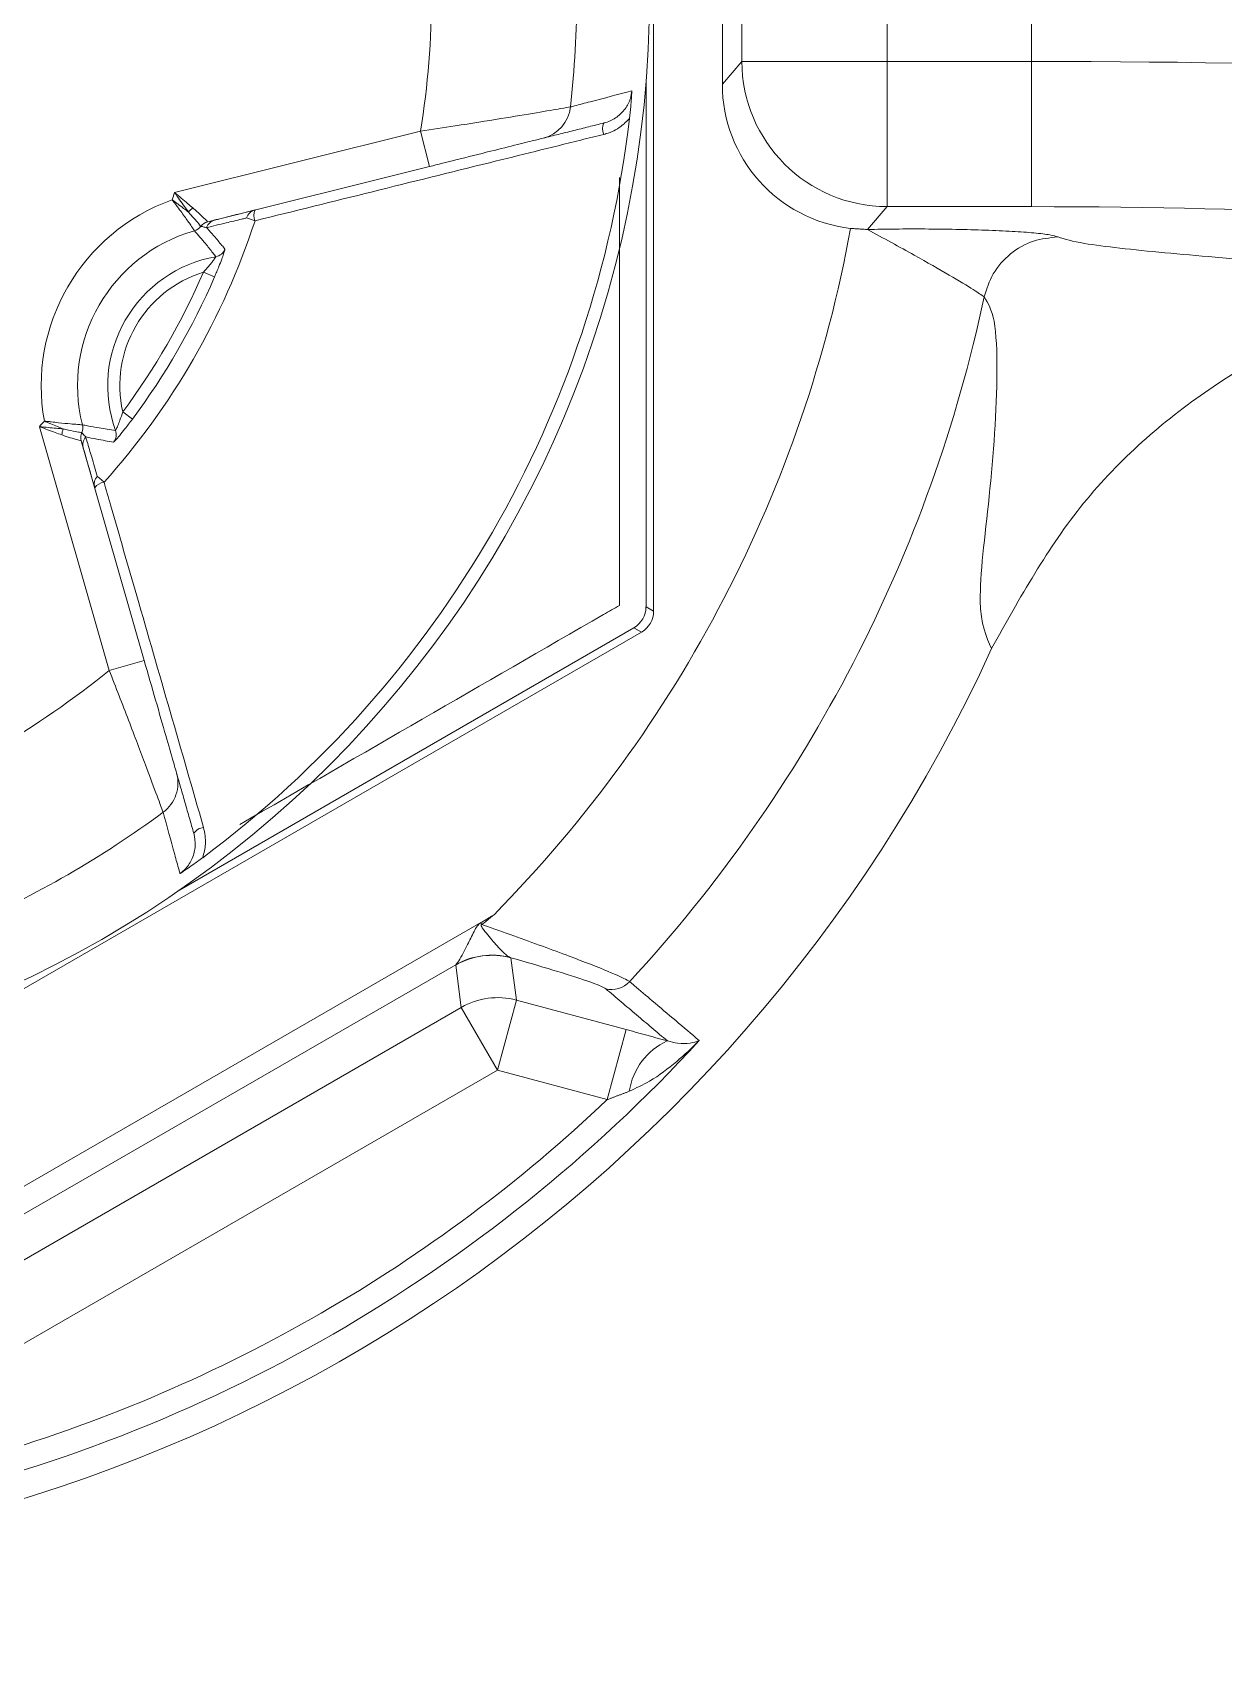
# Model space of a CAD drawing. Extents: x 12.1 to 108.7, y 1 to 80.4.
# Drawn here: x 102.782 to 103.274, y 31.294 to 31.961 of the extents above; entities that cross this region are included whole.
import ezdxf

# ---------------------------------------------------------------- set-up
doc = ezdxf.new("R2010")
doc.units = 0
doc.header["$MEASUREMENT"] = 0
doc.linetypes.add('SLD-Solid', pattern=[0])
doc.layers.add('OBJECT', color=7, linetype='CONTINUOUS')

msp = doc.modelspace()

# ---------------------------------------------------------------- linework, layer by layer
at = {"layer": 'OBJECT', "linetype": 'SLD-Solid', "lineweight": 15}
for p, q in [((103.03845, 31.72192), (103.03845, 32.23188)), ((103.06681, 32.01446), (103.06681, 31.93935)), ((103.07483, 32.00509), (103.07483, 31.94871)), ((103.13475, 32.00509), (103.13475, 31.94871)), ((103.19427, 32.00509), (103.19427, 31.94871)), ((103.06681, 31.93935), (103.07483, 31.94871)), ((103.07483, 31.94871), (103.13475, 31.94871)), ((103.13475, 31.88882), (103.13475, 31.94871)), ((103.13475, 31.94871), (103.19427, 31.94871)), ((103.19427, 31.88882), (103.19427, 31.94871)), ((103.03531, 31.72373), (103.03531, 31.94019)), ((102.84082, 31.89463), (102.94232, 31.91993)), ((102.94594, 31.90538), (102.94232, 31.91993)), ((102.94594, 31.90538), (102.8545, 31.88258)), ((102.8705, 31.88415), (102.87402, 31.883)), ((103.13475, 31.88882), (103.12667, 31.8794)), ((103.19427, 31.88882), (103.13475, 31.88882)), ((102.85731, 31.85982), (102.85272, 31.86181)), ((102.81944, 31.80416), (102.82345, 31.80118)), ((102.8139, 31.6975), (102.78506, 31.79805)), ((102.80234, 31.79223), (102.82831, 31.70164)), ((102.80897, 31.77759), (102.81173, 31.77512)), ((103.03531, 31.72373), (103.03845, 31.72192)), ((102.59181, 31.45828), (103.03345, 31.71326)), ((102.84285, 31.60685), (103.03031, 31.71507)), ((103.03345, 31.71326), (103.03031, 31.71507)), ((102.82831, 31.70164), (102.8139, 31.6975)), ((102.72317, 31.45268), (102.97261, 31.5967)), ((102.96708, 31.59331), (102.96758, 31.59262)), ((102.95683, 31.57606), (102.74894, 31.45603)), ((102.9591, 31.55848), (102.9568, 31.57595)), ((102.97954, 31.57894), (102.98183, 31.56147)), ((102.9591, 31.55848), (102.76302, 31.44527)), ((102.97408, 31.53254), (102.9591, 31.55848)), ((102.97408, 31.53254), (102.98183, 31.56147)), ((102.98183, 31.56147), (103.0271, 31.54934)), ((103.01935, 31.52041), (103.0271, 31.54934)), ((102.778, 31.41933), (102.97408, 31.53254)), ((103.01935, 31.52041), (102.97408, 31.53254))]:
    msp.add_line(p, q, dxfattribs=at)
msp.add_circle((102.58681, 31.9769), 0.45, dxfattribs=at)
for centre, radius, start, end in [((102.58681, 31.9769), 0.36005, 350.89628, 9.10372), ((102.58681, 31.9769), 0.41996, 353.58269, 6.41731), ((103.13496, 31.94895), 0.06013, 180.22832, 269.80007), ((102.98925, 31.93161), 0.01498, 284.02471, 353.67107), ((102.58681, 31.9769), 0.44471, 306.67677, 353.32323), ((103.02294, 31.92092), 0.00554, 154.12493, 204.0912), ((102.58681, 32.6769), 2.585, 276.66443, 342.73049), ((102.86731, 31.81495), 0.08148, 109.70358, 190.29642), ((102.58681, 31.9769), 0.26701, 341.38304, 342.05346), ((102.58681, 31.9769), 0.30217, 318.10411, 341.89589), ((102.85429, 31.87998), 0.0102, 125.2977, 139.53069), ((102.85568, 31.87773), 0.005, 104.03535, 143.45691), ((102.85571, 31.87774), 0.00499, 104.00637, 143.69864), ((102.85872, 31.87848), 0.00499, 104.00802, 160.15907), ((102.87525, 31.88261), 0.00499, 104.00837, 161.95064), ((102.87912, 31.8852), 0.00556, 156.1512, 203.32291), ((102.86731, 31.81495), 0.06649, 105.96574, 194.03426), ((102.84764, 31.88369), 0.005, 286.0035, 323.4663), ((102.58681, 31.9769), 0.54166, 315.41895, 349.67665), ((102.85697, 31.87311), 0.005, 280.12167, 338.94213), ((102.86731, 31.81495), 0.05407, 100.07984, 199.92016), ((102.86731, 31.81495), 0.04907, 107.29364, 192.70636), ((102.58681, 31.9769), 0.28976, 323.40402, 336.59598), ((102.58681, 31.9769), 0.29476, 323.40402, 336.59598), ((102.58681, 31.9769), 0.60122, 317.28552, 347.96978), ((102.58681, 31.9769), 0.26701, 317.94654, 318.61696), ((102.80449, 31.79371), 0.0102, 160.46931, 174.7023), ((102.79795, 31.79762), 0.005, 336.5337, 13.9965), ((102.81177, 31.79483), 0.005, 321.05787, 19.87833), ((102.80713, 31.79363), 0.005, 156.54309, 195.96465), ((102.80713, 31.79361), 0.00499, 156.30136, 195.99363), ((102.80799, 31.79063), 0.00499, 139.84093, 195.99198), ((102.81269, 31.77425), 0.00499, 138.04936, 195.99163), ((102.81238, 31.76959), 0.00556, 96.67709, 143.8488), ((102.58681, 31.9769), 0.65, 204.58225, 335.41775), ((102.58681, 31.9769), 0.36005, 290.89628, 309.10372), ((102.58681, 32.6769), 2.17241, 208.12412, 331.87588), ((102.82725, 31.65102), 0.01498, 306.32893, 15.97529), ((102.58681, 32.6769), 2.14253, 208.9527, 331.0473), ((102.58681, 31.9769), 0.41996, 293.58269, 306.41731), ((102.58681, 32.6769), 2.31, 283.65226, 333.31363), ((102.85336, 31.62719), 0.00554, 95.9088, 145.87507), ((102.58681, 32.6769), 2.46196, 282.05134, 334.52579), ((102.97179, 31.54991), 0.03004, 75.06722, 119.93278), ((102.97171, 31.55), 0.03001, 75.36101, 119.7401), ((103.02118, 31.57584), 0.01, 255.44832, 317.41659), ((102.97409, 31.53245), 0.03004, 75.06722, 119.93278), ((102.58681, 31.9769), 0.6388, 282.56667, 317.43333), ((103.05544, 31.51974), 0.02735, 114.48578, 171.37228), ((102.58681, 31.9769), 0.62887, 286.54312, 313.45688)]:
    msp.add_arc(centre, radius, start, end, dxfattribs=at)
for centre, major_axis, ratio, start_param, end_param in [((103.19427, 31.93709), (0.25, 0), 0.046484, 0.05236, 1.570796), ((103.12689, 31.93954), (-0.03917, -0.04571), 0.996772, 5.42245, 6.873335), ((103.19427, 31.8772), (0.19, 0), 0.061163, 0.05236, 1.570796), ((103.0253, 31.72373), (0.00866, -0.005), 0.999949, 5.759609, 6.806762), ((103.02845, 31.72192), (0.00866, -0.005), 0.999949, 5.759609, 6.806762)]:
    msp.add_ellipse(centre, major_axis=major_axis, ratio=ratio, start_param=start_param, end_param=end_param, dxfattribs=at)
for points, knots in [([(103.00414, 31.92996), (103.00468, 31.93011), (103.00739, 31.93082), (103.01587, 31.93304), (103.02376, 31.9351), (103.02949, 31.93659)], [0, 0, 0, 0, 0.063926, 0.319628, 1, 1, 1, 1]), ([(103.01796, 31.92334), (103.01822, 31.92341), (103.02009, 31.9239), (103.02333, 31.92551), (103.02687, 31.92901), (103.02892, 31.93291), (103.02933, 31.93555), (103.02949, 31.93659)], [0, 0, 0, 0, 0.04523, 0.320614, 0.582247, 0.835519, 1, 1, 1, 1]), ([(103.02949, 31.93659), (103.02949, 31.93655), (103.02937, 31.93451), (103.02911, 31.93084), (103.02868, 31.92687), (103.0285, 31.9252)], [0, 0, 0, 0, 0.012918, 0.582056, 1, 1, 1, 1]), ([(102.94232, 31.91993), (102.94711, 31.92067), (102.95867, 31.92245), (102.97568, 31.92518), (102.99072, 31.92768), (103.00124, 31.92947), (103.00317, 31.9298), (103.00414, 31.92996)], [0, 0, 0, 0, 0.156463, 0.377207, 0.586936, 0.792743, 1, 1, 1, 1]), ([(103.0285, 31.9252), (103.02735, 31.92403), (103.02462, 31.92127), (103.02072, 31.91941), (103.01823, 31.91875), (103.01788, 31.91866)], [0, 0, 0, 0, 0.383644, 0.913365, 1, 1, 1, 1]), ([(103.01788, 31.91866), (103.01474, 31.91788), (102.99905, 31.91398), (102.95117, 31.9021), (102.90629, 31.89099), (102.87402, 31.883)], [0, 0, 0, 0, 0.065603, 0.328016, 1, 1, 1, 1]), ([(102.99288, 31.91708), (102.99215, 31.9169), (102.99068, 31.91653), (102.98268, 31.91454), (102.97125, 31.91169), (102.95836, 31.90848), (102.94959, 31.90629), (102.94594, 31.90538)], [0, 0, 0, 0, 0.204174, 0.408136, 0.617898, 0.840881, 1, 1, 1, 1]), ([(103.02431, 31.72431), (103.02431, 31.76593), (103.02431, 31.82445), (103.02431, 31.88375), (103.02431, 31.90088)], [0, 0, 0, 0, 0.71122, 1, 1, 1, 1]), ([(102.84902, 31.87888), (102.84894, 31.879), (102.84876, 31.87927), (102.84773, 31.8808), (102.846, 31.88331), (102.84391, 31.88624), (102.84189, 31.88897), (102.84082, 31.89038), (102.84032, 31.89104), (102.84008, 31.89135), (102.83998, 31.89148), (102.83992, 31.89157), (102.83987, 31.89162), (102.83984, 31.89166)], [0, 0, 0, 0, 0.161606, 0.358973, 0.496159, 0.744757, 0.880349, 0.942195, 0.971861, 0.986271, 0.991469, 0.992933, 1, 1, 1, 1]), ([(102.83984, 31.89166), (102.83989, 31.89163), (102.83994, 31.89159), (102.84003, 31.89152), (102.84017, 31.89142), (102.84049, 31.89118), (102.84116, 31.89068), (102.84258, 31.88962), (102.8445, 31.88817), (102.84588, 31.8871), (102.84653, 31.8866)], [0, 0, 0, 0, 0.018932, 0.022858, 0.037927, 0.07758, 0.158734, 0.325928, 0.684828, 1, 1, 1, 1]), ([(102.84653, 31.8866), (102.84598, 31.88737), (102.84423, 31.88985), (102.84223, 31.89266), (102.84086, 31.89458), (102.84082, 31.89463)], [0, 0, 0, 0, 0.30583, 0.981652, 1, 1, 1, 1]), ([(102.84082, 31.89463), (102.84087, 31.89459), (102.84269, 31.89309), (102.84534, 31.89088), (102.84767, 31.88892), (102.8484, 31.88831)], [0, 0, 0, 0, 0.018319, 0.693907, 1, 1, 1, 1]), ([(102.85166, 31.88071), (102.85154, 31.88086), (102.85126, 31.8812), (102.84958, 31.88321), (102.84777, 31.88526), (102.84671, 31.88641), (102.84653, 31.8866)], [0, 0, 0, 0, 0.291151, 0.640168, 0.940308, 1, 1, 1, 1]), ([(102.8484, 31.88831), (102.84959, 31.88725), (102.85192, 31.88518), (102.85382, 31.88324), (102.8544, 31.88266), (102.85446, 31.88259), (102.85447, 31.88258)], [0, 0, 0, 0, 0.361633, 0.709876, 0.953834, 1, 1, 1, 1]), ([(102.8705, 31.88415), (102.87037, 31.88412), (102.8697, 31.88396), (102.86691, 31.88329), (102.86157, 31.882), (102.85672, 31.88083), (102.85402, 31.88018)], [0, 0, 0, 0, 0.024416, 0.122079, 0.512732, 1, 1, 1, 1]), ([(102.8545, 31.88258), (102.85488, 31.88267), (102.85604, 31.88296), (102.85691, 31.88318), (102.85751, 31.88333)], [0, 0, 0, 0, 0.3231728, 1, 1, 1, 1]), ([(102.85785, 31.86819), (102.85745, 31.8687), (102.85605, 31.87052), (102.85315, 31.87413), (102.85055, 31.87712), (102.84902, 31.87888)], [0, 0, 0, 0, 0.139147, 0.493066, 1, 1, 1, 1]), ([(102.85402, 31.88018), (102.85391, 31.88021), (102.85339, 31.88035), (102.85264, 31.88053), (102.85191, 31.88066), (102.85169, 31.8807)], [0, 0, 0, 0, 0.1493918, 0.7469606, 1, 1, 1, 1]), ([(102.85402, 31.88018), (102.85506, 31.87902), (102.8572, 31.87662), (102.85973, 31.87365), (102.86122, 31.87183), (102.86164, 31.87131)], [0, 0, 0, 0, 0.401816, 0.831187, 1, 1, 1, 1]), ([(103.12667, 31.8794), (103.1305, 31.87947), (103.13818, 31.87962), (103.15071, 31.87964), (103.16337, 31.87949), (103.17567, 31.87915), (103.18675, 31.87865), (103.19581, 31.87798), (103.20257, 31.87719), (103.20429, 31.87661), (103.20515, 31.87632)], [0, 0, 0, 0, 0.111767, 0.224799, 0.346483, 0.469718, 0.599498, 0.730092, 0.865351, 1, 1, 1, 1]), ([(103.17482, 31.85159), (103.17364, 31.85241), (103.17121, 31.85409), (103.16087, 31.86037), (103.14586, 31.86893), (103.13331, 31.87578), (103.12667, 31.8794)], [0, 0, 0, 0, 0.227829, 0.470201, 0.72004, 1, 1, 1, 1]), ([(103.20515, 31.87632), (103.20175, 31.87597), (103.19473, 31.87524), (103.18533, 31.86974), (103.17802, 31.86163), (103.17586, 31.85487), (103.17482, 31.85159)], [0, 0, 0, 0, 0.242686, 0.5, 0.757314, 1, 1, 1, 1]), ([(103.20515, 31.87632), (103.20814, 31.87541), (103.21342, 31.87381), (103.23061, 31.87168), (103.24907, 31.8698), (103.27078, 31.86789), (103.2965, 31.86576), (103.32511, 31.86342), (103.35383, 31.86084), (103.37839, 31.85827), (103.38938, 31.85646), (103.39446, 31.85561)], [0, 0, 0, 0, 0.115434, 0.204199, 0.296296, 0.390311, 0.496175, 0.628006, 0.757037, 0.887489, 1, 1, 1, 1]), ([(102.85731, 31.85982), (102.85793, 31.86128), (102.85901, 31.86382), (102.86027, 31.86708), (102.8611, 31.86937), (102.8616, 31.87093), (102.86163, 31.87119), (102.86164, 31.87131)], [0, 0, 0, 0, 0.273331, 0.47686, 0.65651, 0.828448, 1, 1, 1, 1]), ([(102.85785, 31.86819), (102.85784, 31.86814), (102.85783, 31.86809), (102.85762, 31.86774), (102.8572, 31.86712), (102.85623, 31.86586), (102.85473, 31.86403), (102.85347, 31.86264), (102.85272, 31.86181)], [0, 0, 0, 0, 0.118661, 0.142604, 0.293282, 0.465512, 0.680632, 1, 1, 1, 1]), ([(103.17789, 31.7065), (103.17564, 31.71146), (103.17099, 31.72168), (103.17733, 31.76891), (103.18067, 31.81323), (103.17958, 31.84363), (103.17638, 31.84898), (103.17482, 31.85159)], [0, 0, 0, 0, 0.239384, 0.493145, 0.754611, 0.880287, 1, 1, 1, 1]), ([(103.39446, 31.85561), (103.37215, 31.85306), (103.32751, 31.84795), (103.26612, 31.81565), (103.21269, 31.76909), (103.1895, 31.72739), (103.17789, 31.7065)], [0, 0, 0, 0, 0.249632, 0.499592, 0.749409, 1, 1, 1, 1]), ([(102.81944, 31.80416), (102.81907, 31.803), (102.81844, 31.80106), (102.81758, 31.79882), (102.81708, 31.79767), (102.81678, 31.797), (102.8166, 31.79667), (102.81651, 31.79654), (102.81649, 31.79653), (102.81648, 31.79653)], [0, 0, 0, 0, 0.3467299, 0.5811288, 0.7202039, 0.7907049, 0.9056114, 0.9532562, 1, 1, 1, 1]), ([(102.78506, 31.79805), (102.78513, 31.79805), (102.78747, 31.79782), (102.7909, 31.79749), (102.79393, 31.79721), (102.79487, 31.79712)], [0, 0, 0, 0, 0.018348, 0.69417, 1, 1, 1, 1]), ([(102.79433, 31.79466), (102.79343, 31.79498), (102.79057, 31.79601), (102.78733, 31.79721), (102.78512, 31.79803), (102.78506, 31.79805)], [0, 0, 0, 0, 0.306093, 0.981681, 1, 1, 1, 1]), ([(102.78714, 31.80039), (102.7872, 31.80038), (102.78726, 31.80037), (102.78737, 31.80036), (102.78753, 31.80033), (102.78792, 31.80028), (102.78874, 31.80018), (102.7905, 31.79996), (102.79387, 31.79957), (102.79745, 31.79923), (102.80049, 31.79898), (102.80234, 31.79886), (102.80266, 31.79884), (102.80281, 31.79883)], [0, 0, 0, 0, 0.007067, 0.008531, 0.013729, 0.028139, 0.057805, 0.119651, 0.255243, 0.503841, 0.641027, 0.838394, 1, 1, 1, 1]), ([(102.79487, 31.79712), (102.79411, 31.79744), (102.7925, 31.7981), (102.79028, 31.79904), (102.78865, 31.79973), (102.78788, 31.80007), (102.78751, 31.80022), (102.78736, 31.80029), (102.78725, 31.80034), (102.78719, 31.80036), (102.78714, 31.80039)], [0, 0, 0, 0, 0.315172, 0.674072, 0.841266, 0.92242, 0.962073, 0.977142, 0.981068, 1, 1, 1, 1]), ([(102.79487, 31.79712), (102.79633, 31.79681), (102.79922, 31.79618), (102.80191, 31.79573), (102.80234, 31.79566), (102.80254, 31.79562)], [0, 0, 0, 0, 0.359927, 0.709163, 1, 1, 1, 1]), ([(102.80281, 31.79883), (102.80349, 31.79869), (102.80578, 31.79823), (102.81031, 31.7974), (102.81421, 31.79685), (102.81648, 31.79653)], [0, 0, 0, 0, 0.153014, 0.506934, 1, 1, 1, 1]), ([(102.81566, 31.79168), (102.81568, 31.79169), (102.81577, 31.79172), (102.81644, 31.7924), (102.81811, 31.79434), (102.82058, 31.79737), (102.82241, 31.7998), (102.82345, 31.80118)], [0, 0, 0, 0, 0.056803, 0.249162, 0.475339, 0.701406, 1, 1, 1, 1]), ([(102.80232, 31.79226), (102.80211, 31.79231), (102.80165, 31.79242), (102.79895, 31.79315), (102.79618, 31.794), (102.79463, 31.79455), (102.79433, 31.79466)], [0, 0, 0, 0, 0.288966, 0.637088, 0.928441, 1, 1, 1, 1]), ([(102.80319, 31.78925), (102.80316, 31.78938), (102.80291, 31.79022), (102.8026, 31.79131), (102.80234, 31.79223)], [0, 0, 0, 0, 0.150177, 1, 1, 1, 1]), ([(102.80256, 31.79561), (102.80303, 31.79507), (102.80358, 31.79443), (102.8041, 31.79393), (102.80418, 31.79385)], [0, 0, 0, 0, 0.849802, 1, 1, 1, 1]), ([(102.81566, 31.79168), (102.81335, 31.79207), (102.80948, 31.79273), (102.8057, 31.79353), (102.80418, 31.79385)], [0, 0, 0, 0, 0.598184, 1, 1, 1, 1]), ([(102.80418, 31.79385), (102.80422, 31.79372), (102.80441, 31.79305), (102.80524, 31.79024), (102.80681, 31.78494), (102.8082, 31.78021), (102.80897, 31.77759)], [0, 0, 0, 0, 0.024416, 0.122079, 0.512732, 1, 1, 1, 1]), ([(102.81173, 31.77512), (102.81263, 31.77199), (102.81714, 31.75638), (102.83086, 31.70885), (102.84361, 31.66455), (102.85279, 31.6327)], [0, 0, 0, 0, 0.065603, 0.328016, 1, 1, 1, 1]), ([(102.86773, 31.63391), (102.918, 31.66294), (102.9705, 31.69325), (103.02211, 31.72305), (103.02431, 31.72431)], [0, 0, 0, 0, 0.957522, 1, 1, 1, 1]), ([(102.83612, 31.63895), (102.83606, 31.63911), (102.83581, 31.6398), (102.83392, 31.6449), (102.82905, 31.65798), (102.82207, 31.67645), (102.81661, 31.69052), (102.8139, 31.6975)], [0, 0, 0, 0, 0.06206, 0.280895, 0.514816, 0.758819, 1, 1, 1, 1]), ([(102.82831, 31.70164), (102.82991, 31.69606), (102.83312, 31.68489), (102.83732, 31.67023), (102.8403, 31.65986), (102.84146, 31.65581), (102.84161, 31.65526), (102.84165, 31.65514)], [0, 0, 0, 0, 0.244965, 0.490375, 0.723034, 0.938923, 1, 1, 1, 1]), ([(102.84306, 31.61368), (102.84293, 31.61415), (102.84221, 31.61677), (102.8399, 31.62517), (102.83771, 31.63314), (102.83612, 31.63895)], [0, 0, 0, 0, 0.056184, 0.311886, 1, 1, 1, 1]), ([(102.84306, 31.61368), (102.84384, 31.6143), (102.84598, 31.61602), (102.84843, 31.61993), (102.84973, 31.62514), (102.84909, 31.62857), (102.84877, 31.6303)], [0, 0, 0, 0, 0.156476, 0.428039, 0.712633, 1, 1, 1, 1]), ([(102.85279, 31.6327), (102.85324, 31.6304), (102.85406, 31.62623), (102.85294, 31.62209), (102.85243, 31.62024)], [0, 0, 0, 0, 0.552199, 1, 1, 1, 1]), ([(102.85243, 31.62024), (102.85107, 31.61924), (102.84785, 31.61689), (102.8448, 31.61483), (102.8431, 31.6137), (102.84306, 31.61368)], [0, 0, 0, 0, 0.417944, 0.987082, 1, 1, 1, 1]), ([(102.96708, 31.59331), (102.9686, 31.59424), (102.97044, 31.59537), (102.97228, 31.5965), (102.97261, 31.5967)], [0, 0, 0, 0, 0.820915, 1, 1, 1, 1]), ([(102.97261, 31.5967), (102.97224, 31.5964), (102.97057, 31.59503), (102.96889, 31.59368), (102.96758, 31.59262)], [0, 0, 0, 0, 0.220699, 1, 1, 1, 1]), ([(102.95683, 31.57606), (102.95709, 31.57635), (102.95779, 31.57713), (102.95955, 31.58015), (102.96179, 31.58452), (102.96386, 31.58876), (102.96535, 31.59165), (102.96623, 31.59267), (102.96669, 31.59306), (102.96695, 31.59322), (102.96708, 31.59331)], [0, 0, 0, 0, 0.122284, 0.317428, 0.550884, 0.808436, 0.924596, 0.961092, 0.979105, 1, 1, 1, 1]), ([(102.96758, 31.59262), (102.96754, 31.59262), (102.96746, 31.5926), (102.96736, 31.59256), (102.9673, 31.5925), (102.96727, 31.59242), (102.96726, 31.59228), (102.96739, 31.59188), (102.96831, 31.59052), (102.97076, 31.58739), (102.9742, 31.58332), (102.97735, 31.58019), (102.97877, 31.57935), (102.9793, 31.57903)], [0, 0, 0, 0, 0.006251, 0.010873, 0.014164, 0.017464, 0.021803, 0.032032, 0.073944, 0.240397, 0.569572, 0.838891, 1, 1, 1, 1]), ([(102.96758, 31.59262), (102.96782, 31.59254), (102.97224, 31.59099), (102.98487, 31.58652), (103.00387, 31.57959), (103.02019, 31.57323), (103.02705, 31.57013), (103.02824, 31.56928), (103.02854, 31.56907)], [0, 0, 0, 0, 0.008302, 0.15352, 0.438825, 0.698284, 0.923791, 1, 1, 1, 1]), ([(103.01867, 31.56616), (103.01841, 31.56633), (103.0174, 31.56701), (103.01136, 31.56935), (102.99776, 31.57372), (102.98555, 31.57722), (102.97954, 31.57894)], [0, 0, 0, 0, 0.0927427, 0.3680565, 0.6884077, 1, 1, 1, 1]), ([(103.02854, 31.56907), (103.02917, 31.56854), (103.03227, 31.56592), (103.04185, 31.55783), (103.0508, 31.55026), (103.05728, 31.54479)], [0, 0, 0, 0, 0.064852, 0.324258, 1, 1, 1, 1]), ([(103.05728, 31.54479), (103.05722, 31.54473), (103.05427, 31.54172), (103.04776, 31.53576), (103.0383, 31.52846), (103.03124, 31.52517), (103.0284, 31.52384)], [0, 0, 0, 0, 0.006878, 0.354289, 0.740857, 1, 1, 1, 1]), ([(103.04411, 31.54463), (103.04558, 31.54424), (103.0493, 31.54327), (103.05344, 31.54363), (103.05611, 31.54431), (103.05725, 31.54478), (103.05728, 31.54479)], [0, 0, 0, 0, 0.2541603, 0.6413999, 0.9929433, 1, 1, 1, 1])]:
    msp.add_open_spline(points, degree=3, knots=knots, dxfattribs=at)
for points in [[(103.01796, 31.92334), (102.99288, 31.91708)], [(102.85447, 31.88258), (102.8545, 31.88258)], [(102.85751, 31.88333), (102.87404, 31.88745)], [(102.85169, 31.8807), (102.85166, 31.88071)], [(103.1197, 31.87983), (103.12667, 31.8794)], [(102.80234, 31.79223), (102.80232, 31.79226)], [(102.80254, 31.79562), (102.80256, 31.79561)], [(102.80789, 31.77287), (102.80319, 31.78925)], [(102.84165, 31.65514), (102.84877, 31.6303)], [(102.9568, 31.57595), (102.95683, 31.57606)], [(102.9793, 31.57903), (102.97954, 31.57894)], [(103.04411, 31.54463), (103.01867, 31.56616)], [(103.0271, 31.54934), (103.04411, 31.54463)], [(103.0284, 31.52384), (103.01935, 31.52041)]]:
    msp.add_open_spline(points, degree=1, dxfattribs=at)

doc.saveas('drawing.dxf')
